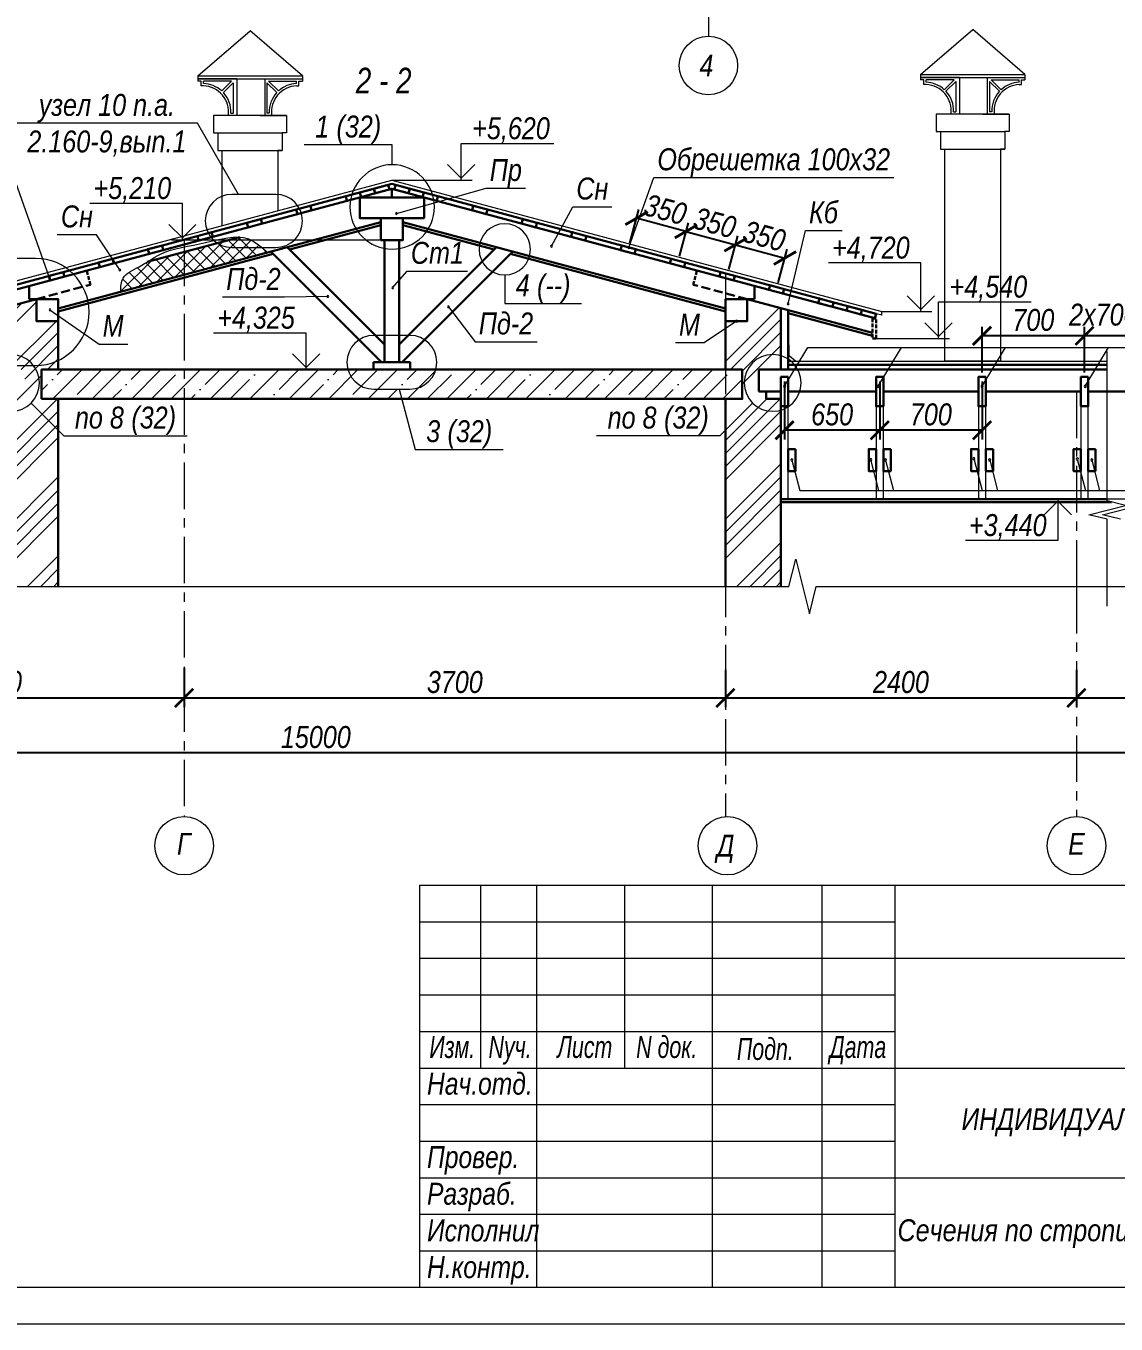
# Model space of a CAD drawing. Header units: millimetres. Extents: x 1582001 to 3303937, y 226471 to 491235.
# Drawn here: x 1851619 to 1866523, y 291255 to 309003 of the extents above; entities that cross this region are included whole.
import ezdxf
from ezdxf.enums import TextEntityAlignment as Align

# ---------------------------------------------------------------- set-up
doc = ezdxf.new("R2010")
doc.units = ezdxf.units.MM
doc.linetypes.add('CENTER', pattern=[50.8, 31.75, -6.35, 6.35, -6.35])
doc.linetypes.add('gost5', pattern=[7, 5, -2, 0])
doc.layers.get('Defpoints').update_dxf_attribs({"color": 255, "lineweight": 30})
doc.layers.add('Spezifikazia', color=250, linetype='Continuous')
for name, color, linetype, lineweight in [('Оси', 251, 'CENTER', 9), ('Размеры', 7, 'Continuous', 18), ('средние', 92, 'Continuous', 30), ('Стены', 244, 'Continuous', 30), ('тонкие', 163, 'Continuous', 20), ('Тонкий', 216, 'Continuous', 18)]:
    doc.layers.add(name, color=color, linetype=linetype, lineweight=lineweight)
doc.styles.add('GOST 2.304', font='ARIALNI.TTF', dxfattribs={"width": 0.98, "height": 300})
doc.styles.get("Standard").update_dxf_attribs({"font": 'ARIALNI.TTF', "height": 300})
doc.styles.add('STYLE1', font='ARIALNI.TTF', dxfattribs={"height": 300})
doc.styles.add('Текст', font='ARIALNI.TTF')
doc.dimstyles.new('х2', dxfattribs={"dimscale": 100, "dimtxt": 2.5, "dimasz": 2.5, "dimexe": 1.25, "dimexo": 0.625, "dimtad": 1, "dimdec": 0, "dimlfac": 0.5, "dimtxsty": 'Standard', "dimblk": 'ARCHTICK', "dimcen": 2.5, "dimadec": 0, "dimazin": 0, "dimtfac": 1, "dimtdec": 0, "dimtmove": 0, "dimatfit": 3, "dimfxl": 0, "dimarcsym": 0})
pattern_1 = [(45, (395968.9, 37526.46), (-538.81537, 538.81537), []), (45, (396148.5, 37526.46), (-538.81537, 538.81537), []), (45, (396328.1, 37526.46), (-538.81537, 538.81537), []), (45, (396507.7, 37526.46), (-538.81537, 538.81537), [])]

# ---------------------------------------------------------------- blocks, each defined once
blk = doc.blocks.new('_ArchTick')
at = {"color": 0, "linetype": 'ByBlock', "const_width": 0.15}
blk.add_lwpolyline([(-0.5, -0.5), (0.5, 0.5)], dxfattribs=at)
blk = doc.blocks.new('*D1825')
at = {"layer": 'Defpoints', "color": 0, "lineweight": -3, "ltscale": 100, "transparency": 16777216}
for p in [(1853782, 300227), (1861182, 300035), (1861182, 299816)]:
    blk.add_point(p, dxfattribs=at)
at = {"layer": 'Размеры', "color": 0, "lineweight": -2, "ltscale": 100, "transparency": 16777216}
for p, q in [((1853782, 300164), (1853782, 299691)), ((1861182, 299973), (1861182, 299691)), ((1853782, 299816), (1861182, 299816))]:
    blk.add_line(p, q, dxfattribs=at)
at = {"layer": 'Размеры', "color": 0, "lineweight": -2, "ltscale": 100, "transparency": 16777216, "xscale": 250, "yscale": 250, "zscale": 250, "rotation": 180}
blk.add_blockref('_ArchTick', (1853782, 299816), dxfattribs=at)
at = {"layer": 'Размеры', "color": 0, "lineweight": -2, "ltscale": 100, "transparency": 16777216, "xscale": 250, "yscale": 250, "zscale": 250}
blk.add_blockref('_ArchTick', (1861182, 299816), dxfattribs=at)
at = {"layer": 'Размеры', "color": 0, "ltscale": 100, "transparency": 16777216, "insert": (1857482, 300031), "char_height": 300, "attachment_point": 5}
blk.add_mtext('3700', dxfattribs=at)
blk = doc.blocks.new('*D1828')
at = {"layer": 'Defpoints', "color": 0, "lineweight": -3, "ltscale": 100, "transparency": 16777216}
for p in [(1848582, 300289), (1853782, 300289), (1853782, 299816)]:
    blk.add_point(p, dxfattribs=at)
at = {"layer": 'Размеры', "color": 0, "lineweight": -2, "ltscale": 100, "transparency": 16777216}
for p, q in [((1848582, 300227), (1848582, 299691)), ((1853782, 300227), (1853782, 299691)), ((1848582, 299816), (1853782, 299816))]:
    blk.add_line(p, q, dxfattribs=at)
at = {"layer": 'Размеры', "color": 0, "lineweight": -2, "ltscale": 100, "transparency": 16777216, "xscale": 250, "yscale": 250, "zscale": 250, "rotation": 180}
blk.add_blockref('_ArchTick', (1848582, 299816), dxfattribs=at)
at = {"layer": 'Размеры', "color": 0, "lineweight": -2, "ltscale": 100, "transparency": 16777216, "xscale": 250, "yscale": 250, "zscale": 250}
blk.add_blockref('_ArchTick', (1853782, 299816), dxfattribs=at)
at = {"layer": 'Размеры', "color": 0, "ltscale": 100, "transparency": 16777216, "insert": (1851182, 300031), "char_height": 300, "attachment_point": 5}
blk.add_mtext('2600', dxfattribs=at)
blk = doc.blocks.new('*D1829')
at = {"layer": 'Defpoints', "color": 0, "lineweight": -3, "ltscale": 100, "transparency": 16777216}
for p in [(1863292, 304204), (1864691, 304204), (1863292, 303475)]:
    blk.add_point(p, dxfattribs=at)
at = {"layer": 'Размеры', "color": 0, "lineweight": -2, "ltscale": 100, "transparency": 16777216}
for p, q in [((1863292, 304141), (1863292, 303350)), ((1864691, 304141), (1864691, 303350)), ((1864691, 303475), (1863292, 303475))]:
    blk.add_line(p, q, dxfattribs=at)
at = {"layer": 'Размеры', "color": 0, "lineweight": -2, "ltscale": 100, "transparency": 16777216, "xscale": 250, "yscale": 250, "zscale": 250, "rotation": 180}
blk.add_blockref('_ArchTick', (1863292, 303475), dxfattribs=at)
at = {"layer": 'Размеры', "color": 0, "lineweight": -2, "ltscale": 100, "transparency": 16777216, "xscale": 250, "yscale": 250, "zscale": 250}
blk.add_blockref('_ArchTick', (1864691, 303475), dxfattribs=at)
at = {"layer": 'Размеры', "color": 0, "ltscale": 100, "transparency": 16777216, "insert": (1863991, 303690), "char_height": 300, "attachment_point": 5}
blk.add_mtext('700', dxfattribs=at)
blk = doc.blocks.new('*D1830')
at = {"layer": 'Defpoints', "color": 0, "lineweight": -3, "ltscale": 100, "transparency": 16777216}
for p in [(1861182, 300261), (1865982, 300261), (1865982, 299816)]:
    blk.add_point(p, dxfattribs=at)
at = {"layer": 'Размеры', "color": 0, "lineweight": -2, "ltscale": 100, "transparency": 16777216}
for p, q in [((1861182, 300199), (1861182, 299691)), ((1865982, 300199), (1865982, 299691)), ((1861182, 299816), (1865982, 299816))]:
    blk.add_line(p, q, dxfattribs=at)
at = {"layer": 'Размеры', "color": 0, "lineweight": -2, "ltscale": 100, "transparency": 16777216, "xscale": 250, "yscale": 250, "zscale": 250, "rotation": 180}
blk.add_blockref('_ArchTick', (1861182, 299816), dxfattribs=at)
at = {"layer": 'Размеры', "color": 0, "lineweight": -2, "ltscale": 100, "transparency": 16777216, "xscale": 250, "yscale": 250, "zscale": 250}
blk.add_blockref('_ArchTick', (1865982, 299816), dxfattribs=at)
at = {"layer": 'Размеры', "color": 0, "ltscale": 100, "transparency": 16777216, "insert": (1863582, 300031), "char_height": 300, "attachment_point": 5}
blk.add_mtext('2400', dxfattribs=at)
blk = doc.blocks.new('*D1831')
at = {"layer": 'Defpoints', "color": 0, "lineweight": -3, "ltscale": 100, "transparency": 16777216}
for p in [(1865982, 300261), (1870582, 300261), (1870582, 299816)]:
    blk.add_point(p, dxfattribs=at)
at = {"layer": 'Размеры', "color": 0, "lineweight": -2, "ltscale": 100, "transparency": 16777216}
for p, q in [((1865982, 300199), (1865982, 299691)), ((1870582, 300199), (1870582, 299691)), ((1865982, 299816), (1870582, 299816))]:
    blk.add_line(p, q, dxfattribs=at)
at = {"layer": 'Размеры', "color": 0, "lineweight": -2, "ltscale": 100, "transparency": 16777216, "xscale": 250, "yscale": 250, "zscale": 250, "rotation": 180}
blk.add_blockref('_ArchTick', (1865982, 299816), dxfattribs=at)
at = {"layer": 'Размеры', "color": 0, "lineweight": -2, "ltscale": 100, "transparency": 16777216, "xscale": 250, "yscale": 250, "zscale": 250}
blk.add_blockref('_ArchTick', (1870582, 299816), dxfattribs=at)
at = {"layer": 'Размеры', "color": 0, "ltscale": 100, "transparency": 16777216, "insert": (1868282, 300031), "char_height": 300, "attachment_point": 5}
blk.add_mtext('2300', dxfattribs=at)
blk = doc.blocks.new('*D1832')
at = {"layer": 'Defpoints', "color": 0, "lineweight": -3, "ltscale": 100, "transparency": 16777216}
for p in [(1840582, 299816), (1870582, 299816), (1840582, 299063)]:
    blk.add_point(p, dxfattribs=at)
at = {"layer": 'Размеры', "color": 0, "lineweight": -2, "ltscale": 100, "transparency": 16777216}
for p, q in [((1840582, 299753), (1840582, 298938)), ((1870582, 299753), (1870582, 298938)), ((1870582, 299063), (1840582, 299063))]:
    blk.add_line(p, q, dxfattribs=at)
at = {"layer": 'Размеры', "color": 0, "lineweight": -2, "ltscale": 100, "transparency": 16777216, "xscale": 250, "yscale": 250, "zscale": 250, "rotation": 180}
blk.add_blockref('_ArchTick', (1840582, 299063), dxfattribs=at)
at = {"layer": 'Размеры', "color": 0, "lineweight": -2, "ltscale": 100, "transparency": 16777216, "xscale": 250, "yscale": 250, "zscale": 250}
blk.add_blockref('_ArchTick', (1870582, 299063), dxfattribs=at)
at = {"layer": 'Размеры', "color": 0, "ltscale": 100, "transparency": 16777216, "insert": (1855582, 299279), "char_height": 300, "attachment_point": 5}
blk.add_mtext('15000', dxfattribs=at)
blk = doc.blocks.new('*D1844')
at = {"layer": 'Defpoints', "color": 0, "lineweight": -3, "ltscale": 100, "transparency": 16777216}
for p in [(1866092, 304766), (1866092, 304204), (1867492, 304204)]:
    blk.add_point(p, dxfattribs=at)
at = {"layer": 'Размеры', "color": 0, "lineweight": -2, "ltscale": 100, "transparency": 16777216}
for p, q in [((1866092, 304266), (1866092, 304891)), ((1867492, 304766), (1866092, 304766)), ((1867492, 304266), (1867492, 304891))]:
    blk.add_line(p, q, dxfattribs=at)
at = {"layer": 'Размеры', "color": 0, "lineweight": -2, "ltscale": 100, "transparency": 16777216, "xscale": 250, "yscale": 250, "zscale": 250, "rotation": 180}
blk.add_blockref('_ArchTick', (1866092, 304766), dxfattribs=at)
at = {"layer": 'Размеры', "color": 0, "lineweight": -2, "ltscale": 100, "transparency": 16777216, "xscale": 250, "yscale": 250, "zscale": 250}
blk.add_blockref('_ArchTick', (1867492, 304766), dxfattribs=at)
at = {"layer": 'Размеры', "color": 0, "ltscale": 100, "transparency": 16777216, "insert": (1866832, 305054), "char_height": 300, "attachment_point": 5}
blk.add_mtext('2х700=1400 ', dxfattribs=at)
blk = doc.blocks.new('*D1845')
at = {"layer": 'Defpoints', "color": 0, "lineweight": -3, "ltscale": 100, "transparency": 16777216}
for p in [(1864691, 304766), (1864691, 304204), (1866092, 304204)]:
    blk.add_point(p, dxfattribs=at)
at = {"layer": 'Размеры', "color": 0, "lineweight": -2, "ltscale": 100, "transparency": 16777216}
for p, q in [((1864691, 304266), (1864691, 304891)), ((1866092, 304766), (1864691, 304766)), ((1866092, 304266), (1866092, 304891))]:
    blk.add_line(p, q, dxfattribs=at)
at = {"layer": 'Размеры', "color": 0, "lineweight": -2, "ltscale": 100, "transparency": 16777216, "xscale": 250, "yscale": 250, "zscale": 250, "rotation": 180}
blk.add_blockref('_ArchTick', (1864691, 304766), dxfattribs=at)
at = {"layer": 'Размеры', "color": 0, "lineweight": -2, "ltscale": 100, "transparency": 16777216, "xscale": 250, "yscale": 250, "zscale": 250}
blk.add_blockref('_ArchTick', (1866092, 304766), dxfattribs=at)
at = {"layer": 'Размеры', "color": 0, "ltscale": 100, "transparency": 16777216, "insert": (1865392, 304982), "char_height": 300, "attachment_point": 5}
blk.add_mtext('700', dxfattribs=at)
blk = doc.blocks.new('*D1846')
at = {"layer": 'Defpoints', "color": 0, "lineweight": -3, "ltscale": 100, "transparency": 16777216}
for p in [(1861991, 304204), (1863292, 304204), (1861991, 303475)]:
    blk.add_point(p, dxfattribs=at)
at = {"layer": 'Размеры', "color": 0, "lineweight": -2, "ltscale": 100, "transparency": 16777216}
for p, q in [((1861991, 304141), (1861991, 303350)), ((1863292, 304141), (1863292, 303350)), ((1863292, 303475), (1861991, 303475))]:
    blk.add_line(p, q, dxfattribs=at)
at = {"layer": 'Размеры', "color": 0, "lineweight": -2, "ltscale": 100, "transparency": 16777216, "xscale": 250, "yscale": 250, "zscale": 250, "rotation": 180}
blk.add_blockref('_ArchTick', (1861991, 303475), dxfattribs=at)
at = {"layer": 'Размеры', "color": 0, "lineweight": -2, "ltscale": 100, "transparency": 16777216, "xscale": 250, "yscale": 250, "zscale": 250}
blk.add_blockref('_ArchTick', (1863292, 303475), dxfattribs=at)
at = {"layer": 'Размеры', "color": 0, "ltscale": 100, "transparency": 16777216, "insert": (1862641, 303690), "char_height": 300, "attachment_point": 5}
blk.add_mtext('650', dxfattribs=at)
blk = doc.blocks.new('*D1862')
at = {"layer": 'Defpoints', "color": 0, "lineweight": -3, "ltscale": 100, "transparency": 16777216}
for p in [(1861320, 306012), (1860536, 305793), (1861213, 305612)]:
    blk.add_point(p, dxfattribs=at)
at = {"layer": 'Размеры', "color": 0, "lineweight": -2, "ltscale": 100, "transparency": 16777216}
for p, q in [((1860553, 305854), (1860676, 306313)), ((1860643, 306193), (1861320, 306012)), ((1861229, 305673), (1861352, 306132))]:
    blk.add_line(p, q, dxfattribs=at)
at = {"layer": 'Размеры', "color": 0, "lineweight": -2, "ltscale": 100, "transparency": 16777216, "xscale": 250, "yscale": 250, "zscale": 250}
for p, rotation in [((1860643, 306193), 164.9999999999682), ((1861320, 306012), 344.9999999999682)]:
    blk.add_blockref('_ArchTick', p, dxfattribs=dict(at, rotation=rotation))
at = {"layer": 'Размеры', "color": 0, "ltscale": 100, "transparency": 16777216, "insert": (1861037, 306310), "char_height": 300, "attachment_point": 5, "rotation": 345}
blk.add_mtext('350', dxfattribs=at)
blk = doc.blocks.new('*D1863')
at = {"layer": 'Defpoints', "color": 0, "lineweight": -3, "ltscale": 100, "transparency": 16777216}
for p in [(1859967, 306374), (1859860, 305975), (1860536, 305793)]:
    blk.add_point(p, dxfattribs=at)
at = {"layer": 'Размеры', "color": 0, "lineweight": -2, "ltscale": 100, "transparency": 16777216}
for p, q in [((1859876, 306035), (1860000, 306495)), ((1860643, 306193), (1859967, 306374)), ((1860553, 305854), (1860676, 306313))]:
    blk.add_line(p, q, dxfattribs=at)
at = {"layer": 'Размеры', "color": 0, "lineweight": -2, "ltscale": 100, "transparency": 16777216, "xscale": 250, "yscale": 250, "zscale": 250}
for p, rotation in [((1859967, 306374), 164.9999999999682), ((1860643, 306193), 344.9999999999682)]:
    blk.add_blockref('_ArchTick', p, dxfattribs=dict(at, rotation=rotation))
at = {"layer": 'Размеры', "color": 0, "ltscale": 100, "transparency": 16777216, "insert": (1860361, 306492), "char_height": 300, "attachment_point": 5, "rotation": 345}
blk.add_mtext('350', dxfattribs=at)
blk = doc.blocks.new('*D1864')
at = {"layer": 'Defpoints', "color": 0, "lineweight": -3, "ltscale": 100, "transparency": 16777216}
for p in [(1861996, 305830), (1861213, 305612), (1861889, 305431)]:
    blk.add_point(p, dxfattribs=at)
at = {"layer": 'Размеры', "color": 0, "lineweight": -2, "ltscale": 100, "transparency": 16777216}
for p, q in [((1861229, 305673), (1861352, 306132)), ((1861320, 306012), (1861996, 305830)), ((1861905, 305491), (1862028, 305951))]:
    blk.add_line(p, q, dxfattribs=at)
at = {"layer": 'Размеры', "color": 0, "lineweight": -2, "ltscale": 100, "transparency": 16777216, "xscale": 250, "yscale": 250, "zscale": 250}
for p, rotation in [((1861320, 306012), 164.9999999999682), ((1861996, 305830), 344.9999999999682)]:
    blk.add_blockref('_ArchTick', p, dxfattribs=dict(at, rotation=rotation))
at = {"layer": 'Размеры', "color": 0, "ltscale": 100, "transparency": 16777216, "insert": (1861713, 306129), "char_height": 300, "attachment_point": 5, "rotation": 345}
blk.add_mtext('350', dxfattribs=at)

msp = doc.modelspace()

# ---------------------------------------------------------------- hatches: boundary and pattern name
at = {"layer": 'Размеры', "ltscale": 100}
h = msp.add_hatch(dxfattribs=at)
h.set_pattern_fill('ANSI37', color=256, scale=40, style=0)
h.set_pattern_definition([(45, (-1056949.12, -227778.41), (-89.802561, 89.802561), []), (135, (-1056949.12, -227778.41), (-89.802561, -89.802561), [])])
h.paths.add_polyline_path([(1852913.8, 305368.5), (1852919, 305453), (1852936.9, 305531.8), (1852985.3, 305601.1), (1853057.1, 305652.3), (1853277.8, 305776.6), (1854542, 306115.3), (1854648.5, 306094.6), (1854768.4, 306032.5), (1854867.7, 305954.4), (1854922.1, 305906.6)])
h = msp.add_hatch(dxfattribs=at)
h.set_pattern_fill('ANSI34', color=256, scale=40, style=0)
h.set_pattern_definition(pattern_1)
h.paths.add_polyline_path([(1851302.4, 301338.8), (1852061.7, 301338.8), (1852061.7, 303904.1), (1851831.7, 303904.1), (1851831.7, 304304.1), (1852061.7, 304304.1), (1852061.7, 304966.8), (1851761.7, 304966.8), (1851761.7, 305266.8), (1851302.4, 305143.7), (1851302.4, 304303.7), (1851602.4, 304303.7), (1851602.4, 304003.7), (1851502.4, 304003.7), (1851502.4, 303903.7), (1851302.4, 303903.7)])
h = msp.add_hatch(dxfattribs=at)
h.set_pattern_fill('ANSI34', color=256, scale=40, style=0)
h.set_pattern_definition(pattern_1)
h.paths.add_polyline_path([(1861481.7, 304966.8), (1861182.4, 304966.8), (1861182.4, 304304.1), (1861411.7, 304304.1), (1861411.7, 303904.1), (1861182.4, 303904.1), (1861182.4, 301338.8), (1861941, 301338.8), (1861941, 303903.7), (1861741, 303903.7), (1861741, 304003.7), (1861641, 304003.7), (1861641, 304303.7), (1861941.7, 304303.7), (1861941.7, 305143.5), (1861481.7, 305266.8)])
h = msp.add_hatch(dxfattribs=at)
h.set_pattern_fill('ANSI35', color=256, scale=60, style=0)
h.set_pattern_definition([(45, (-1056949.12, -227778.4), (-269.407684, 269.407684), []), (45, (-1056679.7, -227778.4), (-269.407684, 269.407684), [476.25, -95.25, 0, -95.25])])
h.paths.add_polyline_path([(1851831.7, 304304.1), (1851831.7, 303904.1), (1861411.7, 303904.1), (1861411.7, 304304.1)])

# ---------------------------------------------------------------- linework, layer by layer
at = {"layer": 'Spezifikazia', "lineweight": 18, "ltscale": 500}
for p, q in [((1857000.3, 297255.1), (1857000.3, 291755.1)), ((1857000.3, 297255.1), (1875500.3, 297255.1)), ((1857832.2, 297255.1), (1857832.2, 294755.1)), ((1858600.3, 297255.1), (1858600.3, 291755.1)), ((1859800.3, 297255.1), (1859800.3, 294755.1)), ((1861000.3, 297255.1), (1861000.3, 291755.1)), ((1862500.3, 297255.1), (1862500.3, 291755.1)), ((1863500.3, 297255.1), (1863500.3, 291755.1)), ((1857000.3, 296755.1), (1863500.3, 296755.1)), ((1857000.3, 296255.1), (1875500.3, 296255.1)), ((1857000.3, 295755.1), (1863500.3, 295755.1)), ((1857000.3, 295255.1), (1863500.3, 295255.1)), ((1857000.3, 294755.1), (1875500.3, 294755.1)), ((1857000.3, 294255.1), (1863500.3, 294255.1)), ((1857000.3, 293755.1), (1863500.3, 293755.1)), ((1857000.3, 293255.1), (1863500.3, 293255.1)), ((1863500.3, 293255.1), (1875500.3, 293255.1)), ((1857000.3, 292755.1), (1863500.3, 292755.1)), ((1857000.3, 292255.1), (1863500.3, 292255.1))]:
    msp.add_line(p, q, dxfattribs=at)
for points in [[(1834000.4, 320955), (1876000.3, 320955), (1876000.3, 291255.1), (1834000.4, 291255.1)], [(1836000.4, 291755.1), (1836000.4, 320444.9), (1875500.3, 320444.9), (1875500.3, 291755.1)]]:
    msp.add_lwpolyline(points, close=True, dxfattribs=at)
at = {"layer": 'Оси', "ltscale": 20}
for p, q in [((1860949, 317394.1), (1860949, 308861.1)), ((1853781.7, 306081.4), (1853781.7, 298195.3)), ((1861181.7, 305620.5), (1861181.7, 298195.3)), ((1865981.6, 304003.7), (1865981.6, 301338)), ((1865981.6, 301333.5), (1865981.6, 298195.3))]:
    msp.add_line(p, q, dxfattribs=at)
at = {"layer": 'Оси', "linetype": 'Continuous', "ltscale": 100}
for centre in [(1860949, 308461.1), (1860949, 308461.1), (1853781.7, 297795.3), (1853781.7, 297795.3), (1861210.4, 297795.3), (1861210.4, 297795.3), (1865981.6, 297795.3), (1865981.6, 297795.3)]:
    msp.add_circle(centre, 400, dxfattribs=at)
at = {"layer": 'Размеры', "lineweight": 5}
for p, q in [((1853967.9, 308320.2), (1854682.9, 308938)), ((1855397.9, 308320.2), (1854682.9, 308938)), ((1863847.9, 308338.2), (1864562.9, 308955.9)), ((1865277.9, 308338.2), (1864562.9, 308955.9)), ((1853967.9, 308320.2), (1855397.9, 308320.2)), ((1853967.9, 308320.2), (1853967.9, 308280.2)), ((1853967.9, 308280.2), (1855307.5, 308280.2)), ((1854500.3, 308280.2), (1853967.9, 308280.2)), ((1853967.9, 308280.2), (1853967.9, 308248.2)), ((1854500.3, 308280.2), (1854500.3, 307780.5)), ((1854865.5, 308280.2), (1855397.9, 308280.2)), ((1854887.5, 307780.5), (1854887.5, 308280.2)), ((1855397.9, 308320.2), (1855397.9, 308280.2)), ((1855397.9, 308280.2), (1855397.9, 308248.2)), ((1863847.9, 308338.2), (1865277.9, 308338.2)), ((1863847.9, 308338.2), (1863847.9, 308298.2)), ((1864380.3, 308298.2), (1863847.9, 308298.2)), ((1863847.9, 308298.2), (1865187.5, 308298.2)), ((1863847.9, 308298.2), (1863847.9, 308266.2)), ((1864380.3, 308298.2), (1864380.3, 307798.5)), ((1864745.5, 308298.2), (1865277.9, 308298.2)), ((1864767.5, 307798.5), (1864767.5, 308298.2)), ((1865277.9, 308338.2), (1865277.9, 308298.2)), ((1865277.9, 308298.2), (1865277.9, 308266.2)), ((1854016, 308248.2), (1853967.9, 308248.2)), ((1854016, 308184.2), (1854016, 308248.2)), ((1854048, 308184.2), (1854016, 308184.2)), ((1854048, 308184.2), (1854016, 308184.2)), ((1854429.6, 308248.2), (1854048, 308248.2)), ((1854048, 308216.2), (1854048, 308248.2)), ((1854429.6, 308248.2), (1854295, 308113.7)), ((1854452.3, 308225.6), (1854317.7, 308091.1)), ((1854452.3, 308225.6), (1854452.3, 307812.5)), ((1854913.5, 308225.6), (1855048.1, 308091.1)), ((1854913.5, 308225.6), (1854913.5, 307812.5)), ((1854936.2, 308248.2), (1855070.8, 308113.7)), ((1854936.2, 308248.2), (1855317.8, 308248.2)), ((1855317.8, 308216.2), (1855317.8, 308248.2)), ((1855317.8, 308184.2), (1855349.8, 308184.2)), ((1855349.8, 308248.2), (1855397.9, 308248.2)), ((1855349.8, 308184.2), (1855349.8, 308248.2)), ((1863896, 308266.2), (1863847.9, 308266.2)), ((1863896, 308202.1), (1863896, 308266.2)), ((1863928, 308202.1), (1863896, 308202.1)), ((1863928, 308202.1), (1863896, 308202.1)), ((1864309.6, 308266.2), (1863928, 308266.2)), ((1863928, 308234.2), (1863928, 308266.2)), ((1864309.6, 308266.2), (1864175, 308131.6)), ((1864332.3, 308243.5), (1864197.7, 308109.1)), ((1864332.3, 308243.5), (1864332.3, 307830.5)), ((1864793.5, 308243.5), (1864928.1, 308109.1)), ((1864793.5, 308243.5), (1864793.5, 307830.5)), ((1864816.2, 308266.2), (1864950.8, 308131.6)), ((1864816.2, 308266.2), (1865197.8, 308266.2)), ((1865197.8, 308234.2), (1865197.8, 308266.2)), ((1865197.8, 308202.1), (1865229.8, 308202.1)), ((1865229.8, 308266.2), (1865277.9, 308266.2)), ((1865229.8, 308202.1), (1865229.8, 308266.2)), ((1854500.3, 307780.5), (1854387.9, 307780.5)), ((1854422.4, 307812.5), (1854452.3, 307812.5)), ((1854863.2, 307780.5), (1854975.5, 307780.5)), ((1854941.1, 307812.5), (1854911.2, 307812.5)), ((1864380.3, 307798.5), (1864267.9, 307798.5)), ((1864302.4, 307830.5), (1864332.3, 307830.5)), ((1864743.2, 307798.5), (1864855.5, 307798.5)), ((1864821.1, 307830.5), (1864791.2, 307830.5))]:
    msp.add_line(p, q, dxfattribs=at)
at = {"layer": 'Размеры', "lineweight": 5, "ltscale": 100}
for p, q in [((1855181.7, 307780.5), (1854181.7, 307780.5)), ((1854181.7, 307780.5), (1854181.7, 307540.5)), ((1865061.7, 307798.5), (1864061.7, 307798.5)), ((1864061.7, 307798.5), (1864061.7, 307558.5)), ((1854181.7, 307540.5), (1855121.7, 307540.5)), ((1854241.7, 307540.5), (1854241.7, 307300.5)), ((1864061.7, 307558.5), (1865001.7, 307558.5)), ((1864121.7, 307558.5), (1864121.7, 307318.5)), ((1854241.7, 307300.5), (1855121.7, 307300.5)), ((1864121.7, 307318.5), (1865001.7, 307318.5))]:
    msp.add_line(p, q, dxfattribs=at)
at = {"layer": 'Размеры', "ltscale": 100}
for p, q in [((1853963.6, 307673.7), (1851488.1, 307673.7)), ((1854525.5, 306700.5), (1853963.6, 307673.7)), ((1856626.1, 307377.4), (1855423.9, 307377.4)), ((1856626.1, 307104.8), (1856626.1, 307377.4)), ((1855036.5, 306700.5), (1854434.3, 306700.5)), ((1854434.3, 305973.3), (1855036.5, 305973.3)), ((1851751, 305824.2), (1850569.1, 305824.2)), ((1858165.3, 305598), (1858165.3, 305206.8)), ((1851761.7, 305266.8), (1852061.7, 305266.8)), ((1861481.7, 305266.8), (1861181.7, 305266.8)), ((1858165.3, 305206.8), (1859214, 305206.8)), ((1851761.7, 304966.8), (1852061.7, 304966.8)), ((1861481.7, 304966.8), (1861181.7, 304966.8)), ((1856868.6, 304771.8), (1856374.8, 304771.8)), ((1856521.7, 304404.1), (1856721.7, 304404.1)), ((1850569.1, 304360.8), (1851751, 304360.8)), ((1856680.3, 304304.1), (1856692.4, 304292)), ((1856374.8, 304036.4), (1856868.6, 304036.4)), ((1856720.2, 304036.4), (1856941.2, 303211.8)), ((1851689.6, 303847.6), (1852138.9, 303398.3)), ((1861553.7, 303847.6), (1861104.5, 303398.3)), ((1852138.9, 303398.3), (1853821.6, 303398.3)), ((1861104.5, 303398.3), (1859421.8, 303398.3)), ((1856941.2, 303211.8), (1858143.8, 303211.8)), ((1870341.6, 302534.1), (1861941, 302534.1))]:
    msp.add_line(p, q, dxfattribs=at)
at = {"layer": 'Размеры', "linetype": 'Continuous', "ltscale": 100}
for p, q in [((1857570.3, 306894.1), (1857570.3, 307394.1)), ((1857570.3, 307394.1), (1858834.5, 307394.1)), ((1851941.6, 305559), (1851316.4, 307325.8)), ((1857384.5, 307108.3), (1857570.3, 306922.4)), ((1857570.3, 306922.4), (1857756.2, 307108.3)), ((1856621.7, 306894.1), (1857720.3, 306894.1)), ((1859860.3, 305974.6), (1860201.6, 306929.6)), ((1860201.6, 306929.6), (1863485.9, 306929.6)), ((1856682.9, 306439), (1857910.5, 306783.8)), ((1857910.5, 306783.8), (1858449.7, 306783.8)), ((1853757.5, 306576.1), (1852493.3, 306576.1)), ((1853757.5, 306076.1), (1853757.5, 306576.1)), ((1858805, 305992.3), (1859094.1, 306530)), ((1859094.1, 306530), (1859631.2, 306530)), ((1852584.5, 306148.7), (1852047.4, 306148.7)), ((1852902, 305666.4), (1852584.5, 306148.7)), ((1853571.6, 306290.2), (1853757.5, 306104.4)), ((1853757.5, 306104.4), (1853943.3, 306290.2)), ((1862039.6, 305205.2), (1862274.9, 306205)), ((1862274.9, 306205), (1862776, 306205)), ((1856786.9, 306076.1), (1853607.5, 306076.1)), ((1856632.5, 305423.9), (1856832, 305650.9)), ((1856832, 305650.9), (1857657.4, 305650.9)), ((1863853.8, 305762.3), (1862589.7, 305762.3)), ((1863853.8, 305099), (1863853.8, 305762.3)), ((1855153.2, 305294.2), (1854307.7, 305294.2)), ((1855746.8, 305303.4), (1855153.2, 305294.2)), ((1863668, 305313.2), (1863853.8, 305127.3)), ((1863853.8, 305127.3), (1864039.7, 305313.2)), ((1851947.6, 305120.7), (1852617.9, 304653.1)), ((1857394.8, 305161), (1857760.8, 304685.5)), ((1863321, 305099), (1864003.8, 305099)), ((1864096.6, 304728.8), (1864096.6, 305228.8)), ((1864096.6, 305228.8), (1865360.7, 305228.8)), ((1861331.7, 304966.8), (1860892.7, 304669)), ((1863910.7, 304942.9), (1864096.6, 304757.1)), ((1864096.6, 304757.1), (1864282.5, 304942.9)), ((1855450.8, 304804.1), (1854184.4, 304804.1)), ((1855450.8, 304304.1), (1855450.8, 304804.1)), ((1863241, 304728.8), (1864246.6, 304728.8)), ((1852617.9, 304653.1), (1853012.8, 304653.1)), ((1857760.8, 304685.5), (1858606.3, 304685.5)), ((1860892.7, 304669), (1860497.9, 304669)), ((1861991, 304075.9), (1862309.7, 304604.6)), ((1862309.7, 304604.6), (1874095, 304604.6)), ((1863271.6, 304075.9), (1863590.3, 304604.6)), ((1864691.5, 304075.9), (1865010.1, 304604.6)), ((1866102, 304075.9), (1866420.6, 304604.6)), ((1855264.9, 304518.3), (1855450.8, 304332.4)), ((1855450.8, 304332.4), (1855636.6, 304518.3)), ((1856189.3, 304304.1), (1855300.8, 304304.1)), ((1862090.3, 303068.4), (1862198, 302653.5)), ((1863167.1, 303073), (1863276.1, 302653.5)), ((1863370.9, 303068.4), (1863478.6, 302653.5)), ((1864577.7, 303086.9), (1864690.3, 302653.5)), ((1864795.1, 303068.4), (1864902.9, 302653.5)), ((1865992.9, 303081), (1866103.9, 302653.5)), ((1866191, 303068.4), (1866298.7, 302653.5)), ((1862198, 302653.5), (1873368.8, 302653.5)), ((1865535, 302534.1), (1865876.5, 302534.1)), ((1865726.5, 302505.8), (1865540.6, 302320)), ((1865726.5, 302534.1), (1865726.5, 301968.6)), ((1865912.3, 302320), (1865726.5, 302505.8)), ((1865726.5, 301968.6), (1864462.3, 301968.6))]:
    msp.add_line(p, q, dxfattribs=at)
at = {"layer": 'Размеры', "ltscale": 50}
for p, q in [((1866402.4, 302508.4), (1866402.4, 304551.2)), ((1866152.4, 302320.9), (1866652.4, 302445.9)), ((1866335.8, 302320.9), (1866835.8, 302445.9)), ((1866652.4, 302445.9), (1866402.4, 302508.4)), ((1866402.4, 302258.4), (1866152.4, 302320.9)), ((1866585.8, 302258.4), (1866335.8, 302320.9)), ((1866402.4, 301068.2), (1866402.4, 302258.4))]:
    msp.add_line(p, q, dxfattribs=at)
at = {"layer": 'Размеры', "ltscale": 75}
for p, q in [((1862049.4, 301338.8), (1862143.1, 301713.8)), ((1862143.1, 301713.8), (1862330.6, 300963.8)), ((1846544.4, 301338.8), (1853012.1, 301338.8)), ((1852787.1, 301338.8), (1853012.1, 301338.8)), ((1853012.1, 301338.8), (1853237.1, 301338.8)), ((1853012.1, 301338.8), (1862049.4, 301338.8)), ((1862330.6, 300963.8), (1862424.4, 301338.8)), ((1862424.4, 301338.8), (1871461.6, 301338.8))]:
    msp.add_line(p, q, dxfattribs=at)
at = {"layer": 'Размеры', "lineweight": 5, "ltscale": 100}
for points in [[(1854821.7, 307780.5), (1855181.7, 307780.5), (1855181.7, 307540.5), (1855121.7, 307540.5), (1855121.7, 307300.5), (1855061.7, 307300.5)], [(1864701.7, 307798.5), (1865061.7, 307798.5), (1865061.7, 307558.5), (1865001.7, 307558.5), (1865001.7, 307318.5), (1864941.7, 307318.5)], [(1854301.7, 306272.5), (1854301.7, 307300.5), (1855061.7, 307300.5), (1855061.7, 306476.1)]]:
    msp.add_lwpolyline(points, dxfattribs=at)
msp.add_lwpolyline([(1864181.7, 307318.5), (1864941.7, 307318.5), (1864941.7, 304417.7), (1864181.7, 304417.7)], close=True, dxfattribs=at)
at = {"layer": 'Размеры', "lineweight": 5}
for centre, radius, start, end in [((1854030, 307824), 392.6, 47.53964, 87.36429), ((1854030, 307824), 360.6, 353.07123, 87.13022), ((1855335.9, 307824), 360.6, 92.86978, 186.92877), ((1855335.9, 307824), 392.6, 92.63571, 132.46036), ((1863910, 307842), 392.6, 47.53964, 87.36429), ((1863910, 307842), 360.6, 353.07123, 87.13022), ((1863910, 307842), 392.6, 358.321, 42.86852), ((1865215.9, 307842), 392.6, 137.13148, 181.679), ((1865215.9, 307842), 360.6, 92.86978, 186.92877), ((1865215.9, 307842), 392.6, 92.63571, 132.46036), ((1854030, 307824), 392.6, 358.321, 42.86852), ((1855335.9, 307824), 392.6, 137.13148, 181.679)]:
    msp.add_arc(centre, radius, start, end, dxfattribs=at)
at = {"layer": 'Размеры', "ltscale": 100}
for centre, radius, start, end in [((1856626.1, 306527.8), 577, 0, 180), ((1854434.3, 306336.9), 363.6, 90, 270), ((1855036.5, 306336.9), 363.6, 270, 90), ((1856626.1, 306527.8), 577, 180, 0), ((1858165.3, 305948.4), 350.4, 0, 180), ((1851751, 305092.5), 731.7, 270, 90), ((1858165.3, 305948.4), 350.4, 180, 0), ((1856374.8, 304404.1), 367.7, 90, 270), ((1856868.6, 304404.1), 367.7, 270, 90), ((1851414.8, 304122.5), 388.7, 0, 180), ((1861828.6, 304122.5), 388.7, 0, 180), ((1851414.8, 304122.5), 388.7, 180, 0), ((1861828.6, 304122.5), 388.7, 180, 0)]:
    msp.add_arc(centre, radius, start, end, dxfattribs=at)
at = {"layer": 'Размеры', "linetype": 'Continuous', "ltscale": 100}
for centre, radius, start, end in [((1856682.9, 306439), 12.5, 0, 180), ((1856682.9, 306439), 12.5, 180, 0), ((1858805, 305992.3), 12.5, 0, 180), ((1858805, 305992.3), 12.5, 180, 0), ((1859860.3, 305974.6), 12.5, 0, 180), ((1859860.3, 305974.6), 12.5, 180, 0), ((1852902, 305666.4), 12.5, 0, 180), ((1852902, 305666.4), 12.5, 180, 0), ((1851941.6, 305559), 12.5, 0, 180), ((1851941.6, 305559), 12.5, 180, 0), ((1855746.8, 305303.4), 12.5, 0, 180), ((1855746.8, 305303.4), 12.5, 180, 0), ((1856632.5, 305423.9), 12.5, 0, 180), ((1856632.5, 305423.9), 12.5, 180, 0), ((1851947.6, 305120.7), 12.5, 0, 180), ((1851947.6, 305120.7), 12.5, 180, 0), ((1857394.8, 305161), 12.5, 0, 180), ((1857394.8, 305161), 12.5, 180, 0), ((1862039.6, 305205.2), 12.5, 0, 180), ((1862039.6, 305205.2), 12.5, 180, 0), ((1861331.7, 304966.8), 12.5, 0, 180), ((1861331.7, 304966.8), 12.5, 180, 0), ((1861991, 304075.9), 15, 0, 180), ((1861991, 304075.9), 15, 180, 0), ((1863271.6, 304075.9), 15, 0, 180), ((1863271.6, 304075.9), 15, 180, 0), ((1864691.5, 304075.9), 15, 0, 180), ((1864691.5, 304075.9), 15, 180, 0), ((1866102, 304075.9), 15, 0, 180), ((1866102, 304075.9), 15, 180, 0), ((1862090.3, 303068.4), 15, 0, 180), ((1862090.3, 303068.4), 15, 180, 0), ((1863167.1, 303073), 15, 0, 180), ((1863167.1, 303073), 15, 180, 0), ((1863370.9, 303068.4), 15, 0, 180), ((1863370.9, 303068.4), 15, 180, 0), ((1864577.7, 303086.9), 15, 0, 180), ((1864577.7, 303086.9), 15, 180, 0), ((1864795.1, 303068.4), 15, 0, 180), ((1864795.1, 303068.4), 15, 180, 0), ((1865992.9, 303081), 15, 0, 180), ((1865992.9, 303081), 15, 180, 0), ((1866191, 303068.4), 15, 0, 180), ((1866191, 303068.4), 15, 180, 0)]:
    msp.add_arc(centre, radius, start, end, dxfattribs=at)
at = {"layer": 'Размеры', "ltscale": 100}
msp.add_spline([(1852913.8, 305368.5), (1852947.6, 305554.3), (1853166.9, 305710.8), (1853448.8, 305877.7), (1854074.2, 306041.2), (1854660.5, 306090.4), (1854931.3, 305899.7)], degree=3, dxfattribs=at)
at = {"layer": 'средние'}
for p, q in [((1861641, 304003.7), (1861641, 304303.7)), ((1866402.4, 304303.7), (1861641, 304303.7)), ((1862041, 304367.7), (1866402.4, 304367.7)), ((1861941, 304003.7), (1861641, 304003.7)), ((1863241.5, 304003.7), (1862041, 304003.7)), ((1864641.5, 304003.7), (1863341.5, 304003.7)), ((1866041.7, 304003.7), (1864741.5, 304003.7)), ((1866041.7, 304003.7), (1866041.7, 304003.7)), ((1867441.7, 304003.7), (1866141.7, 304003.7)), ((1866141.7, 304003.7), (1866585.8, 304003.7)), ((1866402.4, 304003.7), (1866141.7, 304003.7))]:
    msp.add_line(p, q, dxfattribs=at)
for points in [[(1862041, 304203.7), (1861941, 304203.7), (1861941, 303803.7), (1862041, 303803.7)], [(1863341.5, 304203.7), (1863241.5, 304203.7), (1863241.5, 303803.7), (1863341.5, 303803.7)], [(1864741.5, 304203.7), (1864641.5, 304203.7), (1864641.5, 303803.7), (1864741.5, 303803.7)], [(1866141.7, 304203.7), (1866041.7, 304203.7), (1866041.7, 303803.7), (1866141.7, 303803.7)], [(1866141.7, 304203.7), (1866041.7, 304203.7), (1866041.7, 303803.7), (1866141.7, 303803.7)], [(1866141.7, 304203.7), (1866041.7, 304203.7), (1866041.7, 303803.7), (1866141.7, 303803.7)], [(1862141.3, 303217.7), (1862041.3, 303217.7), (1862041.3, 302917.7), (1862141.3, 302917.7)], [(1863241.5, 303217.7), (1863141.5, 303217.7), (1863141.5, 302917.7), (1863241.5, 302917.7)], [(1863441.5, 303217.7), (1863341.5, 303217.7), (1863341.5, 302917.7), (1863441.5, 302917.7)], [(1864641.5, 303217.7), (1864541.5, 303217.7), (1864541.5, 302917.7), (1864641.5, 302917.7)], [(1864841.5, 303217.7), (1864741.5, 303217.7), (1864741.5, 302917.7), (1864841.5, 302917.7)], [(1866041.7, 303217.7), (1865941.7, 303217.7), (1865941.7, 302917.7), (1866041.7, 302917.7)], [(1866041.7, 303217.7), (1865941.7, 303217.7), (1865941.7, 302917.7), (1866041.7, 302917.7)], [(1866041.7, 303217.7), (1865941.7, 303217.7), (1865941.7, 302917.7), (1866041.7, 302917.7)], [(1866241.7, 303217.7), (1866141.7, 303217.7), (1866141.7, 302917.7), (1866241.7, 302917.7)], [(1866241.7, 303217.7), (1866141.7, 303217.7), (1866141.7, 302917.7), (1866241.7, 302917.7)], [(1866241.7, 303217.7), (1866141.7, 303217.7), (1866141.7, 302917.7), (1866241.7, 302917.7)]]:
    msp.add_lwpolyline(points, close=True, dxfattribs=at)
msp.add_lwpolyline([(1866402.4, 302534.1), (1861941, 302534.1), (1861941, 302494.1), (1866459.4, 302494.1)], dxfattribs=at)
at = {"layer": 'Стены'}
for p, q in [((1856621.7, 306658.3), (1856621.7, 306776.1)), ((1856521.7, 304645.5), (1855189.1, 305978.1)), ((1856521.7, 304404.1), (1856521.7, 306076.1)), ((1856721.7, 304404.1), (1856721.7, 306076.1)), ((1856721.7, 304645.5), (1858054.3, 305978.1)), ((1856480.3, 304404.1), (1854966, 305918.3)), ((1856763.1, 304404.1), (1858277.4, 305918.3)), ((1851665.1, 305266.8), (1851665.1, 305448)), ((1861578.3, 305266.8), (1861578.3, 305448)), ((1851761.7, 305266.8), (1851665.1, 305266.8)), ((1852061.7, 304304.1), (1852061.7, 305266.8)), ((1861182.4, 304304.1), (1861182.4, 305266.8)), ((1861481.7, 305266.8), (1861578.3, 305266.8)), ((1861941.7, 304303.7), (1861941.7, 305143.5)), ((1862041.7, 304303.7), (1862041.7, 305116.8)), ((1852061.7, 301338), (1852061.7, 303904.1)), ((1861182.4, 301338), (1861182.4, 303904.1)), ((1861941, 304003.7), (1861941, 301338.8))]:
    msp.add_line(p, q, dxfattribs=at)
at = {"layer": 'Стены', "linetype": 'gost5', "ltscale": 10}
for p, q in [((1852500.5, 305464.8), (1852448.8, 305658)), ((1860742.8, 305464.8), (1860794.6, 305658))]:
    msp.add_line(p, q, dxfattribs=at)
at = {"layer": 'Стены', "linetype": 'gost5', "ltscale": 25}
for p, q in [((1851761.7, 305266.8), (1852500.5, 305464.8)), ((1861481.7, 305266.8), (1860742.8, 305464.8))]:
    msp.add_line(p, q, dxfattribs=at)
at = {"layer": 'Стены'}
for points in [[(1850002.4, 305068.7), (1856621.7, 306842.3), (1863241, 305068.7)], [(1850002.4, 305002.4), (1856621.7, 306776.1), (1863241, 305002.4)], [(1852061.7, 305140.1), (1856471.7, 306321.8)], [(1855221.8, 305945.5), (1856471.7, 306280.4)], [(1856771.7, 306321.8), (1861181.7, 305140.1)], [(1856771.7, 306280.4), (1858021.6, 305945.5)], [(1858021.6, 305945.5), (1856771.7, 306280.4)], [(1853277.8, 305776.6), (1854542, 306115.3)], [(1852061.7, 305098.7), (1854998.7, 305885.7)], [(1858244.7, 305885.7), (1861181.7, 305098.7)], [(1851302.4, 305143.7), (1851761.7, 305266.8)], [(1861941, 305143.7), (1861481.7, 305266.8)], [(1863191, 304808.8), (1861941, 305143.7)], [(1863191, 304767.4), (1862041.7, 305075.3)]]:
    msp.add_lwpolyline(points, dxfattribs=at)
for points in [[(1856184.3, 306725.1), (1856200.9, 306663.3), (1856007.7, 306611.6), (1855991.1, 306673.4)], [(1856377.5, 306776.9), (1856394.1, 306715.1), (1856200.9, 306663.3), (1856184.3, 306725.1)], [(1856570.7, 306828.7), (1856587.2, 306766.9), (1856394.1, 306715.1), (1856377.5, 306776.9)], [(1856672.7, 306828.7), (1856656.2, 306766.9), (1856849.3, 306715.1), (1856865.9, 306776.9)], [(1856865.9, 306776.9), (1856849.3, 306715.1), (1857042.5, 306663.3), (1857059.1, 306725.1)], [(1857059.1, 306725.1), (1857042.5, 306663.3), (1857235.7, 306611.6), (1857252.3, 306673.4)], [(1855508.2, 306544), (1855524.7, 306482.2), (1855331.5, 306430.4), (1855315, 306492.2)], [(1856182, 306658.3), (1857062.9, 306658.3), (1857062.9, 306375.2), (1856182, 306375.2)], [(1857735.2, 306544), (1857718.7, 306482.2), (1857911.9, 306430.4), (1857928.4, 306492.2)], [(1854832, 306362.8), (1854848.6, 306301), (1854655.4, 306249.2), (1854638.8, 306311)], [(1856471.7, 306376.1), (1856771.7, 306376.1), (1856771.7, 306076.1), (1856471.7, 306076.1)], [(1858411.4, 306362.8), (1858394.8, 306301), (1858588, 306249.2), (1858604.6, 306311)], [(1854155.9, 306181.6), (1854172.4, 306119.8), (1853979.2, 306068), (1853962.7, 306129.9)], [(1859087.5, 306181.6), (1859071, 306119.8), (1859264.2, 306068), (1859280.7, 306129.9)], [(1853479.7, 306000.5), (1853496.3, 305938.6), (1853303.1, 305886.9), (1853286.5, 305948.7)], [(1859763.7, 306000.5), (1859747.1, 305938.6), (1859940.3, 305886.9), (1859956.9, 305948.7)], [(1852803.6, 305819.3), (1852820.1, 305757.5), (1852626.9, 305705.7), (1852610.4, 305767.5)], [(1860439.8, 305819.3), (1860423.3, 305757.5), (1860616.4, 305705.7), (1860633, 305767.5)], [(1852127.4, 305638.1), (1852144, 305576.3), (1851950.8, 305524.5), (1851934.2, 305586.3)], [(1861116, 305638.1), (1861099.4, 305576.3), (1861292.6, 305524.5), (1861309.2, 305586.3)], [(1861792.1, 305456.9), (1861775.6, 305395.1), (1861968.7, 305343.4), (1861985.3, 305405.2)], [(1851761.7, 305266.8), (1852061.7, 305266.8), (1852061.7, 304966.8), (1851761.7, 304966.8)], [(1861481.7, 305266.8), (1861181.7, 305266.8), (1861181.7, 304966.8), (1861481.7, 304966.8)], [(1862468.3, 305275.8), (1862451.7, 305213.9), (1862644.9, 305162.2), (1862661.5, 305224)], [(1862661.5, 305224), (1862644.9, 305162.2), (1862838.1, 305110.4), (1862854.6, 305172.2)], [(1862854.6, 305172.2), (1862838.1, 305110.4), (1863031.3, 305058.7), (1863047.8, 305120.5)], [(1863047.8, 305120.5), (1863031.3, 305058.7), (1863224.4, 305006.9), (1863241, 305068.7)], [(1856371.7, 304404.1), (1856871.7, 304404.1), (1856871.7, 304304.1), (1856371.7, 304304.1)], [(1851831.7, 303904.1), (1861411.7, 303904.1), (1861411.7, 304304.1), (1851831.7, 304304.1)], [(1861941, 303903.7), (1861741, 303903.7), (1861741, 304003.7), (1861941, 304003.7)]]:
    msp.add_lwpolyline(points, close=True, dxfattribs=at)
at = {"layer": 'Стены', "linetype": 'gost5', "ltscale": 10}
msp.add_lwpolyline([(1863191, 304728.8), (1863241, 304728.8), (1863241, 305002.4), (1863191, 305002.4)], close=True, dxfattribs=at)
at = {"layer": 'тонкие', "ltscale": 100}
for p, q in [((1849922.4, 305099), (1856621.7, 306894.1)), ((1856621.7, 306894.1), (1863321, 305099)), ((1863321, 305047.3), (1863321, 305099)), ((1863321, 305047.3), (1863241, 305068.7))]:
    msp.add_line(p, q, dxfattribs=at)
at = {"layer": 'тонкие'}
msp.add_line((1862041, 304417.7), (1866402.4, 304417.7), dxfattribs=at)
msp.add_lwpolyline([(1862139.1, 304417.7), (1862052.5, 304494.7), (1862052.5, 304644.2)], dxfattribs=at)
at = {"layer": 'Тонкий', "ltscale": 100}
for points in [[(1862041, 303803.7), (1861941, 303803.7), (1861941, 302534.1), (1862041, 302534.1)], [(1863341.5, 303803.7), (1863241.5, 303803.7), (1863241.5, 302534.1), (1863341.5, 302534.1)], [(1864741.5, 303803.7), (1864641.5, 303803.7), (1864641.5, 302534.1), (1864741.5, 302534.1)], [(1866141.7, 303803.7), (1866041.7, 303803.7), (1866041.7, 302534.1), (1866141.7, 302534.1)], [(1866141.7, 303803.7), (1866041.7, 303803.7), (1866041.7, 302534.1), (1866141.7, 302534.1)], [(1866141.7, 303803.7), (1866041.7, 303803.7), (1866041.7, 302534.1), (1866141.7, 302534.1)]]:
    msp.add_lwpolyline(points, close=True, dxfattribs=at)

# ---------------------------------------------------------------- texts
at = {"layer": 'Spezifikazia', "ltscale": 500, "style": 'STYLE1', "width": 0.95}
msp.add_text('2 - 2', height=350, dxfattribs=at).set_placement((1856128.9, 308081))
at = {"layer": 'Spezifikazia', "lineweight": 18, "ltscale": 500, "style": 'STYLE1'}
for s, width, p in [('Изм.', 0.85, (1857134.5, 294893.1)), ('Nуч.', 0.85, (1857944, 294893.1)), ('Лист', 0.85, (1858883.5, 294893.1)), ('N док.', 0.85, (1859962.7, 294893.1)), ('Подп.', 0.85, (1861338.8, 294866.2)), ('Дата', 0.85, (1862607, 294893.1)), ('Нач.отд.', 0.98, (1857102.6, 294391.5)), ('ИНДИВИДУАЛЬНЫЙ ЖИЛОЙ ДОМ', 0.98, (1864410.2, 293906.3)), ('Провер.', 0.98, (1857102.6, 293388.1)), ('Разраб.', 0.98, (1857102.6, 292886.5)), ('Исполнил', 0.98, (1857102.6, 292384.8)), ('Н.контр.', 0.98, (1857102.6, 291883.2))]:
    msp.add_text(s, height=300, dxfattribs=dict(at, width=width)).set_placement(p)
at = {"layer": 'Spezifikazia', "lineweight": 18, "ltscale": 500, "insert": (1866998.8, 292687.4), "char_height": 300, "width": 12867.82, "attachment_point": 2, "style": 'STYLE1'}
msp.add_mtext('Сечения по стропильной системе 1-1, 2-2', dxfattribs=at)
at = {"layer": 'Оси', "linetype": 'Continuous', "ltscale": 100, "style": 'GOST 2.304'}
for s, p in [('4', (1860922.7, 308461.1)), ('Г', (1853781.7, 297821.6)), ('Д', (1861184.1, 297795.3)), ('Е', (1865982.5, 297821.6))]:
    msp.add_text(s, height=297.2, dxfattribs=at).set_placement(p, align=Align.MIDDLE_CENTER)
at = {"layer": 'Размеры', "ltscale": 100}
for s, p in [('узел 10 п.а.', (1851794.1, 307773.7)), ('1', (1855573.9, 307477.4)), ('(32)', (1855865.1, 307477.4)), ('2.160-9,вып.1', (1851638.1, 307273.7)), ('(--)', (1858606.4, 305306.8)), ('4', (1858315.3, 305306.8)), ('по 8', (1852288.9, 303498.3)), ('(32)', (1853060.5, 303498.3)), ('по 8', (1859571.8, 303498.3)), ('(32)', (1860343.4, 303498.3)), ('3', (1857091.2, 303311.8)), ('(32)', (1857382.7, 303311.8))]:
    msp.add_text(s, height=300, dxfattribs=at).set_placement(p)
at = {"layer": 'Размеры', "linetype": 'Continuous', "ltscale": 100}
for s, p in [('+5,620', (1857720.3, 307454.1)), ('+5,210', (1852543.3, 306636.1)), ('+4,720', (1862639.7, 305822.3)), ('+4,540', (1864246.6, 305288.8)), ('+4,325', (1854234.4, 304864.1)), ('+3,440', (1864512.3, 302028.6))]:
    msp.add_text(s, height=300, dxfattribs=at).set_placement(p)
at = {"layer": 'Размеры', "linetype": 'Continuous', "ltscale": 100, "style": 'Текст'}
for s, p in [('Обрешетка 100х32', (1860251.6, 307029.6)), ('Пр', (1857960.5, 306883.8)), ('Сн', (1859144.1, 306630)), ('Сн', (1852097.4, 306248.7)), ('Кб', (1862324.9, 306305)), ('Ст1', (1856882, 305750.9)), ('Пд-2', (1854357.7, 305394.2)), ('Пд-2', (1857810.8, 304785.5)), ('М', (1852667.9, 304753.1)), ('М', (1860547.9, 304769))]:
    msp.add_text(s, height=300, dxfattribs=at).set_placement(p)

# ---------------------------------------------------------------- dimensions: what is measured, and where the dimension line sits
at = {"layer": 'Размеры', "ltscale": 100}
for p1, p2, distance, picture, middle in [((1860536.4, 305793.4), (1859860.3, 305974.6), -413.4, '*D1863', (1860361.2, 306491.6)), ((1860536.4, 305793.4), (1861212.6, 305612.2), 413.4, '*D1862', (1861037.3, 306310.5)), ((1861212.6, 305612.2), (1861888.7, 305431.1), 413.4, '*D1864', (1861713.5, 306129.3))]:
    dim = msp.add_aligned_dim(p1=p1, p2=p2, distance=distance, dimstyle='х2', override={"dimscale": 100, "dimlfac": 0.5, "dimtxsty": 'Standard', "dimblk1": 'ArchTick', "dimblk2": 'ArchTick', "dimsah": 1, "dimtmove": 0, "dimtolj": 0}, dxfattribs=at)
    dim.commit()
    dim.dimension.update_dxf_attribs({"geometry": picture, "text_midpoint": middle})
for base, p1, p2, picture, middle in [((1864691.5, 304766.1), (1866091.7, 304203.7), (1864691.5, 304203.7), '*D1845', (1865391.6, 304981.8)), ((1861991, 303474.7), (1863291.5, 304203.7), (1861991, 304203.7), '*D1846', (1862641.3, 303690.3)), ((1863291.5, 303474.7), (1864691.5, 304203.7), (1863291.5, 304203.7), '*D1829', (1863991.5, 303690.3)), ((1853781.7, 299815.6), (1848581.7, 300289.3), (1853781.7, 300289.3), '*D1828', (1851181.7, 300031.3)), ((1861181.7, 299815.6), (1853781.7, 300226.8), (1861181.7, 300035.3), '*D1825', (1857481.7, 300031.3)), ((1865981.6, 299815.6), (1861181.7, 300261.1), (1865981.6, 300261.1), '*D1830', (1863581.7, 300031.3)), ((1870581.6, 299815.6), (1865981.6, 300261.1), (1870581.6, 300261.1), '*D1831', (1868281.6, 300031.3)), ((1840581.7, 299063.3), (1870581.6, 299815.6), (1840581.7, 299815.6), '*D1832', (1855581.7, 299278.9))]:
    dim = msp.add_linear_dim(base=base, p1=p1, p2=p2, dimstyle='х2', override={"dimscale": 100, "dimlfac": 0.5, "dimtxsty": 'Standard', "dimblk1": 'ArchTick', "dimblk2": 'ArchTick', "dimsah": 1, "dimtmove": 0, "dimtolj": 0}, dxfattribs=at)
    dim.commit()
    dim.dimension.update_dxf_attribs({"geometry": picture, "text_midpoint": middle})
dim = msp.add_linear_dim(base=(1866091.7, 304766.1), p1=(1867491.7, 304203.7), p2=(1866091.7, 304203.7), text='2х700=1400 ', dimstyle='х2', override={"dimlfac": 0.5, "dimtxsty": 'Standard', "dimblk1": 'ArchTick', "dimblk2": 'ArchTick', "dimsah": 1, "dimtmove": 2, "dimtolj": 0}, dxfattribs=at)
dim.commit()
dim.dimension.update_dxf_attribs({"geometry": '*D1844', "text_midpoint": (1866832.3, 305053.5), "dimtype": 160})

doc.saveas('drawing.dxf')
